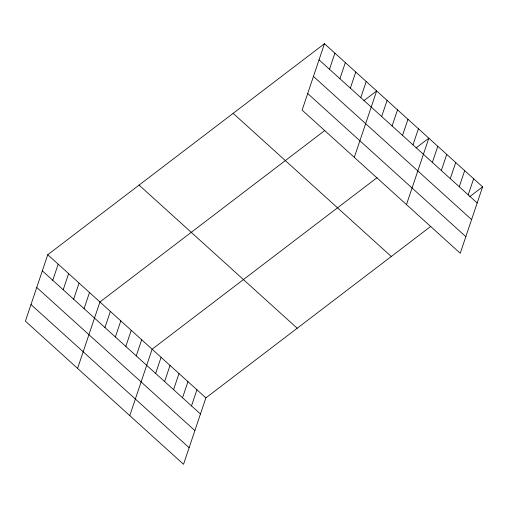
<?xml version="1.0" encoding="UTF-8"?>
<svg xmlns="http://www.w3.org/2000/svg" width="508" height="508" viewBox="0 0 508 508"><rect width="100%" height="100%" fill="white"/><g stroke="black" fill="none" stroke-linecap="round" stroke-linejoin="round"><path stroke-width="0.76" d="M324.466 43.707L302.114 110.122L460.248 253.27L482.6 186.855L324.466 43.707L47.752 254.73L25.4 321.145L183.534 464.293L205.886 397.878L430.854 226.314M52.762 280.302L58.185 264.179M63.195 289.75L68.624 273.628M73.635 299.199L79.064 283.077M84.074 308.648L89.497 292.525M77.584 368.383L99.936 301.968L324.904 130.41M104.946 327.539L110.369 311.417M115.379 336.988L120.809 320.865M125.819 346.437L131.242 330.314M136.258 355.886L141.681 339.763M129.769 415.62L152.121 349.206L377.088 177.648M155.651 373.444L161.08 357.321M164.611 381.552L170.04 365.43M173.577 389.668L179 373.545M182.537 397.777L187.96 381.654M191.497 405.892L196.92 389.763M329.476 69.278L334.905 53.156M339.915 78.727L345.338 62.605M350.349 88.176L355.778 72.053M360.788 97.625L366.211 81.502M354.298 157.359L376.65 90.945L363.868 100.698M381.66 116.516L387.09 100.394M392.1 125.965L397.523 109.842M402.533 135.414L407.962 119.291M412.972 144.863L418.395 128.74M406.483 204.597L428.835 138.182L416.052 147.936M432.371 162.42L437.794 146.298M441.331 170.529L446.754 154.407M450.291 178.645L455.72 162.522M459.251 186.754L464.68 170.631M468.211 194.869L473.64 178.746M469.817 196.602L482.6 186.855M319.043 59.83L477.177 202.978M313.455 76.429L471.589 219.577M307.702 93.529L465.836 236.671M233.153 113.347L391.281 256.489M139.065 185.096L297.199 328.238M47.752 254.73L205.886 397.878M42.323 270.853L200.457 414.001M36.741 287.452L194.875 430.594M30.988 304.552L189.116 447.694"/></g></svg>
